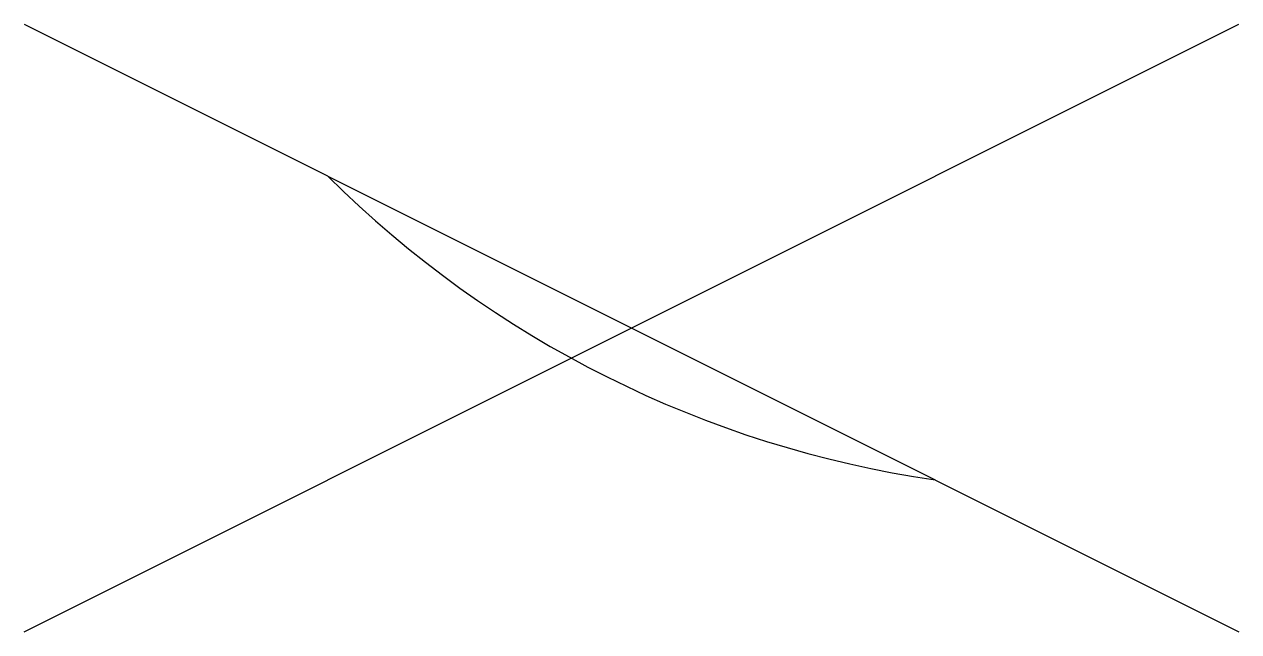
# Model space of a CAD drawing. Units: millimetres at full size, sheet at 1:100. Extents: x -15551 to 8939, y -9612 to 2633.
import ezdxf

# ---------------------------------------------------------------- set-up
doc = ezdxf.new("R2010")
doc.units = ezdxf.units.MM
doc.header["$LTSCALE"] = 100
doc.layers.add('0-0', color=7, linetype='Continuous')

msp = doc.modelspace()

# ---------------------------------------------------------------- linework, layer by layer
at = {"layer": '0-0'}
for p, q in [((-15551, 2632.7), (8938.8, -9612.2)), ((-15551, -9612.2), (8938.8, 2632.7))]:
    msp.add_line(p, q, dxfattribs=at)
msp.add_arc((5954.1, 15030.6), 21808.5, 225.14217, 261.72772, dxfattribs=at)

doc.saveas('drawing.dxf')
